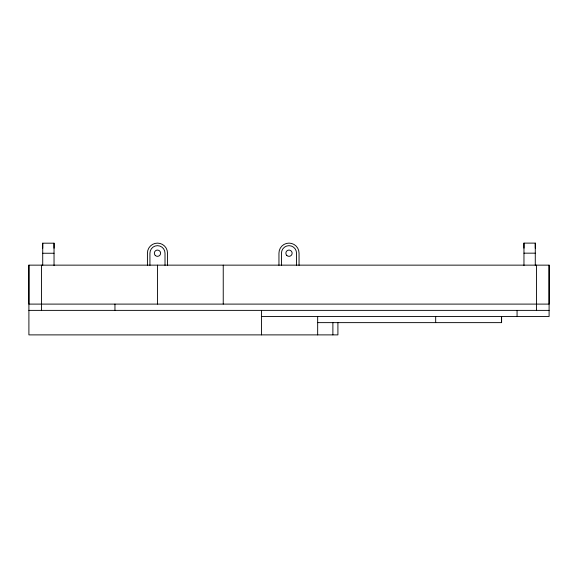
<?xml version="1.0" encoding="UTF-8"?>
<svg xmlns="http://www.w3.org/2000/svg" width="578" height="578" viewBox="0 0 578 578"><rect width="100%" height="100%" fill="white"/><g stroke="black" fill="none" stroke-linecap="round" stroke-linejoin="round"><path stroke-width="0.87" d="M28.9 265.143L28.9 304.1L549.1 304.1L549.1 265.143L28.9 265.143L28.9 334.886L337.913 334.886L337.913 322.632M41.464 265.143L41.464 310.379M42.721 248.215L42.721 243.186L54.036 243.186L54.036 265.555M54.036 248.215L54.036 243.186M523.964 248.143L523.964 243.114L535.279 243.114L535.279 265.353M535.279 248.143L535.279 243.114M536.536 265.143L536.536 310.379M42.721 253.243L54.036 253.243M523.964 253.164L535.279 253.164M28.9 310.379L549.1 310.379M261.451 316.506L549.1 316.506L549.1 265.143M317.669 322.632L501.61 322.632L501.61 316.506M523.964 243.114L523.964 265.519M517.064 310.379L517.064 316.506M501.466 316.506L501.466 322.632M435.682 316.506L435.682 322.632M332.885 322.632L332.885 334.886M317.669 316.506L317.669 334.886M299.05 265.338L299.05 253.164A10.05 10.05 0 0 0 289 243.114A10.05 10.05 0 0 0 278.95 253.164L278.95 265.338M296.543 265.353L296.543 253.207A7.543 7.543 0 0 0 289 245.664A7.543 7.543 0 0 0 281.457 253.207L281.457 265.353M261.451 310.379L261.451 334.886M223.238 265.143L223.238 304.1M167.526 265.468L167.526 253.164A10.05 10.05 0 0 0 157.469 243.114A10.05 10.05 0 0 0 147.419 253.164L147.419 265.483M165.012 265.353L165.012 253.207A7.543 7.543 0 0 0 157.469 245.664A7.543 7.543 0 0 0 149.933 253.207L149.933 265.353M157.469 265.143L157.469 304.1M114.95 304.1L114.95 310.379M42.721 243.186L42.721 265.367M286.782 255.425A3.143 3.143 0 0 0 292.034 254.017A3.143 3.143 0 0 0 288.184 250.173A3.143 3.143 0 0 0 286.782 255.425M155.251 255.425A3.143 3.143 0 0 0 160.503 254.017A3.143 3.143 0 0 0 156.66 250.173A3.143 3.143 0 0 0 155.251 255.425"/></g></svg>
